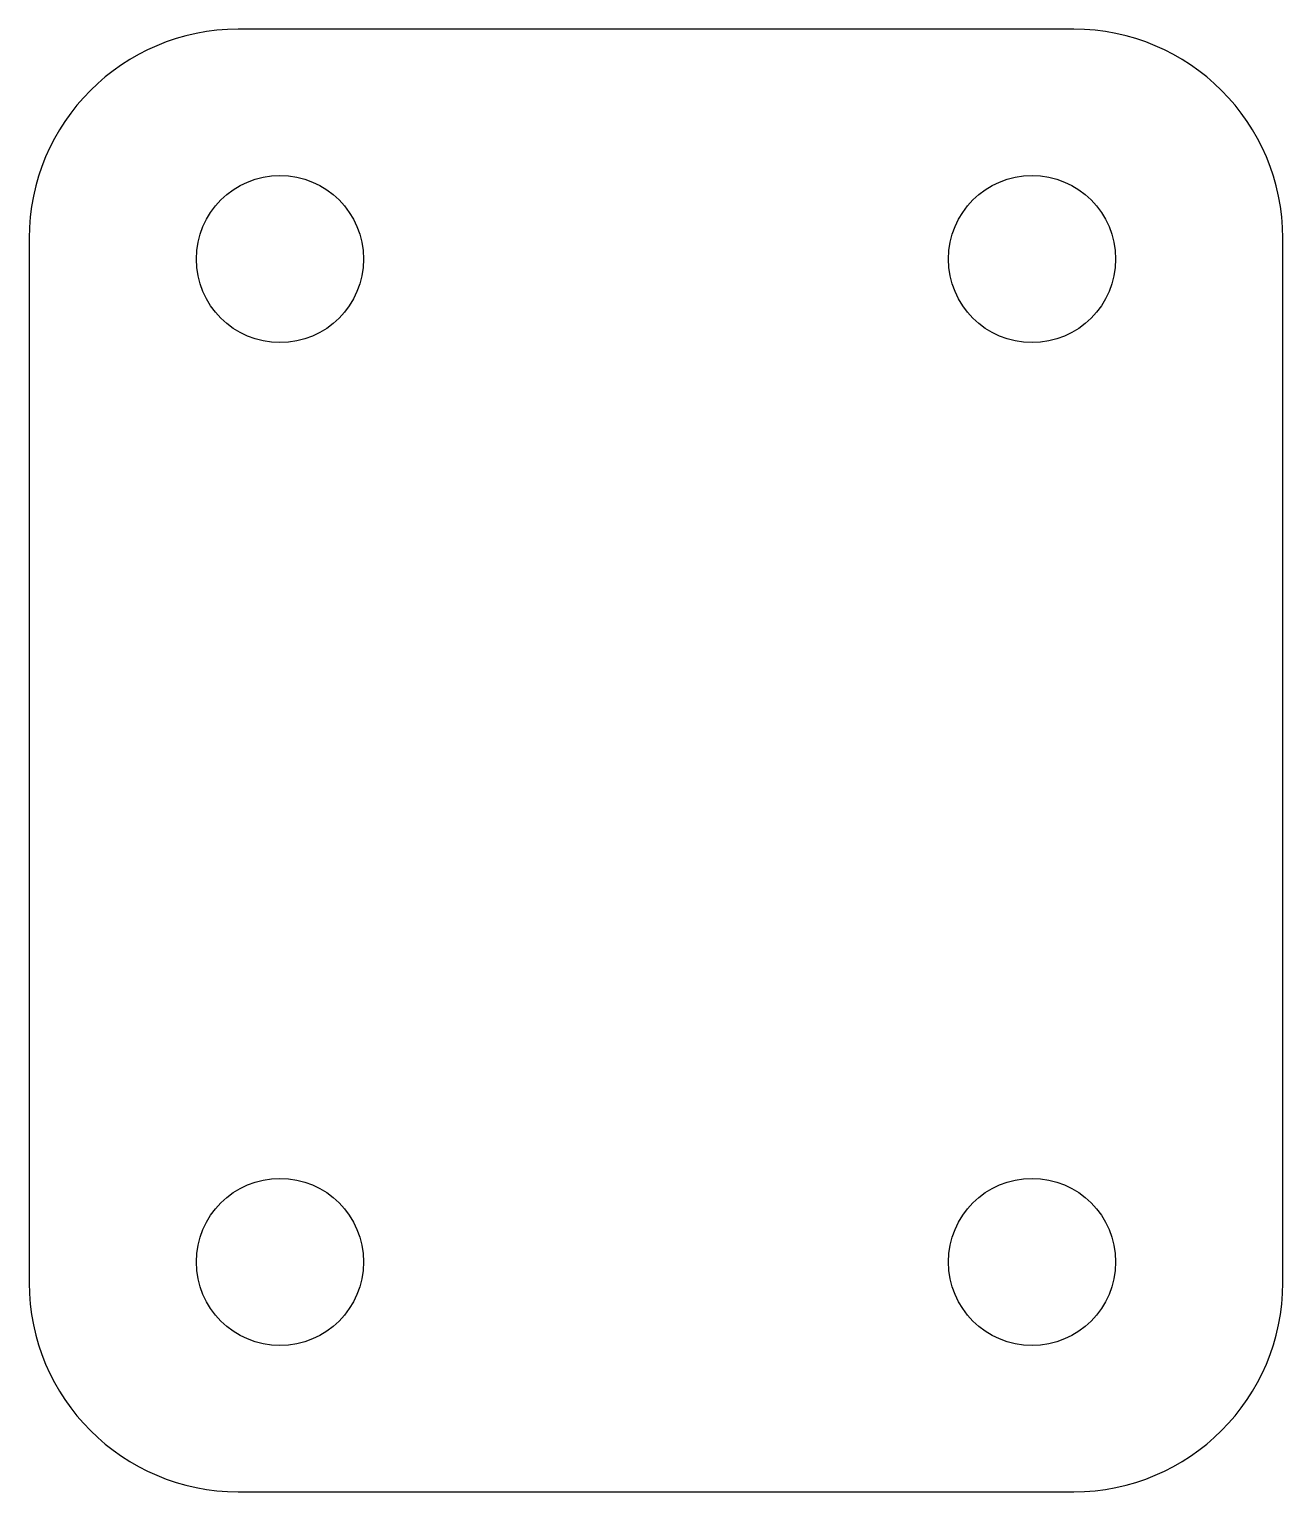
# Model space of a CAD drawing. Header units: millimetres. Extents: x 0 to 30, y -35 to 0.
import ezdxf

# ---------------------------------------------------------------- set-up
doc = ezdxf.new("R2010")
doc.units = ezdxf.units.MM

msp = doc.modelspace()

# ---------------------------------------------------------------- linework, layer by layer
at = {"color": 7, "linetype": 'Continuous', "lineweight": 25}
for p, q in [((25, 0), (5, 0)), ((0, -5), (0, -30)), ((30, -30), (30, -5)), ((5, -35), (25, -35))]:
    msp.add_line(p, q, dxfattribs=at)
for centre in [(6, -5.5), (24, -5.5), (6, -29.5), (24, -29.5)]:
    msp.add_circle(centre, 2, dxfattribs=at)
for centre, start, end in [((25, -5), 0, 90), ((5, -5), 90, 180), ((5, -30), 180, 270), ((25, -30), 270, 0)]:
    msp.add_arc(centre, 5, start, end, dxfattribs=at)

doc.saveas('drawing.dxf')
